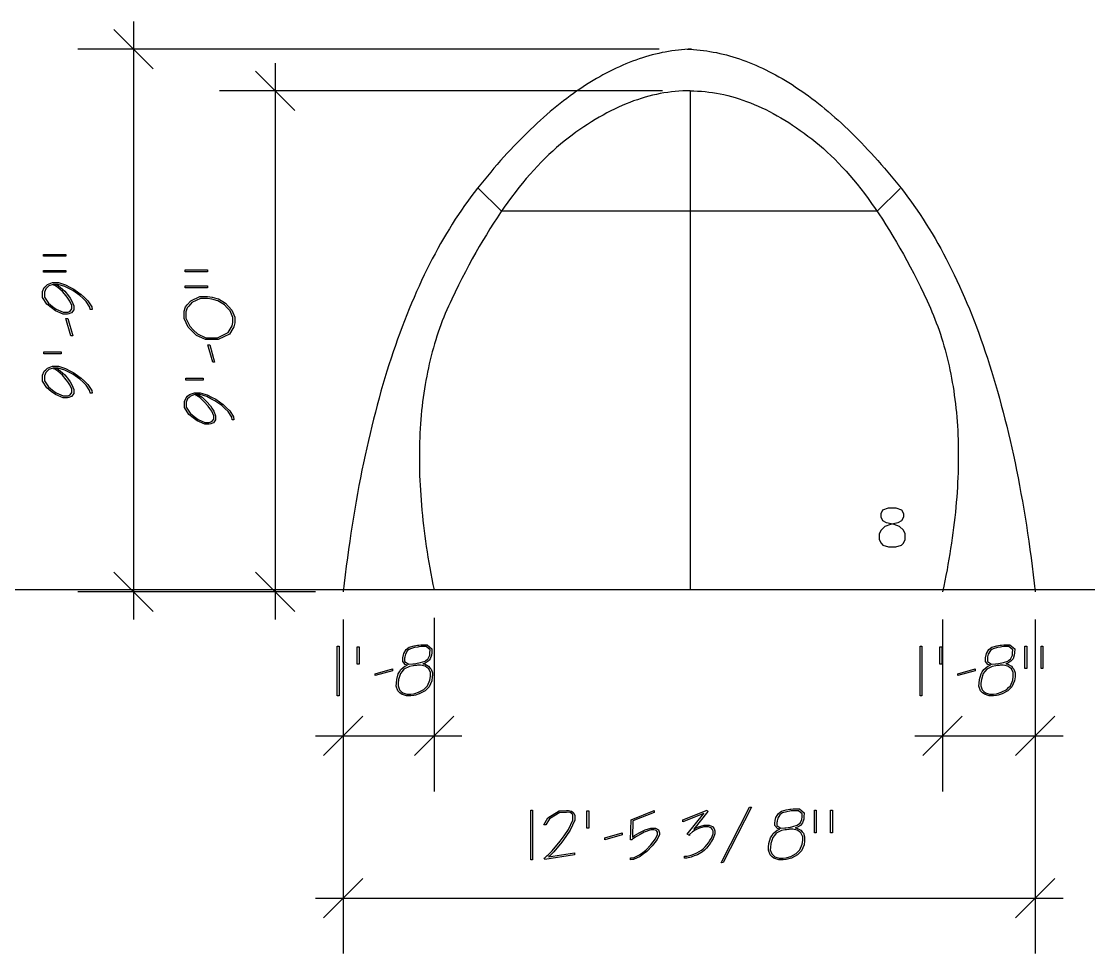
# Model space of a CAD drawing. Extents: x -97.3 to -8.2, y -85.6 to -26.1.
# Drawn here: x -76.04 to -70.1, y -40.35 to -35.16 of the extents above; entities that cross this region are included whole.
import ezdxf

# ---------------------------------------------------------------- set-up
doc = ezdxf.new("R2010")
doc.units = 0
doc.layers.add('DIMENSION', color=18, linetype='CONTINUOUS')
doc.layers.add('NONE', color=18, linetype='CONTINUOUS')

msp = doc.modelspace()

# ---------------------------------------------------------------- linework, layer by layer
at = {"layer": 'DIMENSION'}
for points in [[(-75.418, -35.163), (-75.418, -35.3178)], [(-75.3085, -35.4272), (-75.5274, -35.2084)], [(-72.492, -35.3178), (-75.7276, -35.3178)], [(-75.418, -35.3178), (-75.418, -38.339)], [(-74.6303, -35.3952), (-74.6303, -35.55)], [(-74.5209, -35.6594), (-74.7398, -35.4405)], [(-72.4748, -35.55), (-74.9399, -35.55)], [(-74.6303, -35.55), (-74.6303, -38.339)], [(-75.5274, -38.2295), (-75.3085, -38.4484)], [(-74.7398, -38.2295), (-74.5209, -38.4484)], [(-74.4062, -38.339), (-75.7276, -38.339)], [(-75.418, -38.339), (-75.418, -38.4938)], [(-74.4062, -38.339), (-74.9399, -38.339)], [(-74.6303, -38.339), (-74.6303, -38.4938)], [(-74.2514, -38.4938), (-74.2514, -40.3535)], [(-74.2514, -38.4938), (-74.2514, -39.4506)], [(-73.7458, -38.4833), (-73.7458, -39.4506)], [(-70.9149, -38.4938), (-70.9149, -39.4506)], [(-70.399, -38.4938), (-70.399, -40.3535)], [(-70.399, -38.4938), (-70.399, -39.4506)], [(-74.1419, -39.0316), (-74.3608, -39.2505)], [(-73.8553, -39.2505), (-73.6364, -39.0316)], [(-70.8055, -39.0316), (-71.0244, -39.2505)], [(-70.5084, -39.2505), (-70.2895, -39.0316)], [(-74.4062, -39.1411), (-74.2514, -39.1411)], [(-74.2514, -39.1411), (-73.7458, -39.1411)], [(-73.7458, -39.1411), (-73.591, -39.1411)], [(-71.0697, -39.1411), (-70.9149, -39.1411)], [(-70.9149, -39.1411), (-70.399, -39.1411)], [(-70.399, -39.1411), (-70.2442, -39.1411)], [(-74.1419, -39.9345), (-74.3608, -40.1534)], [(-70.5084, -40.1534), (-70.2895, -39.9345)], [(-74.4062, -40.0439), (-74.2514, -40.0439)], [(-74.2514, -40.0439), (-70.399, -40.0439)], [(-70.399, -40.0439), (-70.2442, -40.0439)]]:
    msp.add_lwpolyline(points, dxfattribs=at)
for points in [[(-75.7957, -36.4606), (-75.7957, -36.4708), (-75.9203, -36.4708), (-75.9203, -36.4606)], [(-75.9203, -36.5501), (-75.7957, -36.5501), (-75.7957, -36.5603), (-75.9203, -36.5603)], [(-75.0061, -36.5468), (-75.0061, -36.557), (-75.1308, -36.557), (-75.1308, -36.5468)], [(-75.6493, -36.768), (-75.6596, -36.768), (-75.6615, -36.7539), (-75.6818, -36.7224), (-75.7002, -36.7051), (-75.7169, -36.6894), (-75.7559, -36.6623), (-75.7783, -36.6509), (-75.8006, -36.6394), (-75.8373, -36.628), (-75.8515, -36.628), (-75.8665, -36.628), (-75.8901, -36.6361), (-75.8987, -36.6442), (-75.9067, -36.6516), (-75.9148, -36.67), (-75.9148, -36.681), (-75.9148, -36.698), (-75.8924, -36.7324), (-75.8701, -36.7498), (-75.8491, -36.7663), (-75.8109, -36.7828), (-75.7937, -36.7828), (-75.7894, -36.7828), (-75.7818, -36.7814), (-75.7785, -36.78), (-75.7703, -36.7764), (-75.762, -36.7642), (-75.762, -36.7556), (-75.762, -36.7456), (-75.7727, -36.7203), (-75.7833, -36.705), (-75.7925, -36.6921), (-75.8145, -36.6677), (-75.8274, -36.6562), (-75.8396, -36.6452), (-75.857, -36.6333), (-75.8621, -36.6325), (-75.8497, -36.6297), (-75.8439, -36.6308), (-75.8261, -36.643), (-75.8143, -36.6541), (-75.8017, -36.6658), (-75.7803, -36.691), (-75.7716, -36.7044), (-75.7614, -36.7202), (-75.7512, -36.747), (-75.7512, -36.758), (-75.7512, -36.7694), (-75.7628, -36.7852), (-75.7743, -36.7897), (-75.7779, -36.7911), (-75.7862, -36.7924), (-75.7908, -36.7924), (-75.8106, -36.7924), (-75.8533, -36.7747), (-75.8762, -36.757), (-75.9005, -36.7381), (-75.9248, -36.6996), (-75.9248, -36.6799), (-75.9248, -36.667), (-75.9158, -36.6455), (-75.9069, -36.6369), (-75.8969, -36.6273), (-75.8696, -36.6177), (-75.8522, -36.6177), (-75.8367, -36.6177), (-75.7976, -36.6299), (-75.7739, -36.6421), (-75.7503, -36.6543), (-75.7091, -36.6834), (-75.6916, -36.7002), (-75.6723, -36.7188), (-75.6512, -36.7527)], [(-75.1308, -36.6363), (-75.0061, -36.6363), (-75.0061, -36.6466), (-75.1308, -36.6466)], [(-74.9678, -36.7026), (-74.9451, -36.7085), (-74.9057, -36.7329), (-74.8891, -36.7515), (-74.872, -36.7706), (-74.855, -36.8103), (-74.855, -36.8309), (-74.855, -36.8421), (-74.8607, -36.8631), (-74.8663, -36.8729), (-74.8842, -36.9038), (-74.9472, -36.9348), (-74.9923, -36.9348), (-75.0184, -36.9348), (-75.068, -36.9114), (-75.0914, -36.888), (-75.1142, -36.8648), (-75.1371, -36.8165), (-75.1371, -36.7914), (-75.1371, -36.7771), (-75.1283, -36.7525), (-75.1196, -36.7422), (-75.1, -36.719), (-75.0492, -36.6958), (-75.0181, -36.6958), (-75.0062, -36.6958), (-74.9811, -36.6992)], [(-74.9699, -36.7131), (-74.9826, -36.7098), (-75.0066, -36.7065), (-75.0177, -36.7065), (-75.0465, -36.7065), (-75.0933, -36.7279), (-75.1113, -36.7492), (-75.1193, -36.7586), (-75.1272, -36.7806), (-75.1272, -36.7932), (-75.1272, -36.8162), (-75.1056, -36.8606), (-75.084, -36.8819), (-75.0624, -36.9032), (-75.0165, -36.9246), (-74.9923, -36.9246), (-74.9505, -36.9246), (-74.892, -36.896), (-74.8753, -36.8675), (-74.8701, -36.8587), (-74.8649, -36.8398), (-74.8649, -36.8296), (-74.8649, -36.8109), (-74.8811, -36.7748), (-74.8973, -36.7574), (-74.9128, -36.7406), (-74.9491, -36.7184)], [(-75.7842, -36.8171), (-75.7568, -36.9135), (-75.7674, -36.9135), (-75.7946, -36.8172)], [(-75.8211, -37.0033), (-75.8211, -37.0135), (-75.9168, -37.0135), (-75.9168, -37.0033)], [(-74.9946, -36.9642), (-74.9672, -37.0605), (-74.9778, -37.0606), (-75.0051, -36.9643)], [(-75.6493, -37.2339), (-75.6596, -37.2339), (-75.6615, -37.2198), (-75.6818, -37.1883), (-75.7002, -37.1709), (-75.7169, -37.1553), (-75.7559, -37.1282), (-75.7783, -37.1168), (-75.8006, -37.1053), (-75.8373, -37.0939), (-75.8515, -37.0939), (-75.8665, -37.0939), (-75.8901, -37.102), (-75.8987, -37.11), (-75.9067, -37.1174), (-75.9148, -37.1358), (-75.9148, -37.1468), (-75.9148, -37.1639), (-75.8924, -37.1983), (-75.8701, -37.2156), (-75.8491, -37.2321), (-75.8109, -37.2487), (-75.7937, -37.2487), (-75.7894, -37.2487), (-75.7818, -37.2473), (-75.7785, -37.2459), (-75.7703, -37.2423), (-75.762, -37.2301), (-75.762, -37.2215), (-75.762, -37.2115), (-75.7727, -37.1862), (-75.7833, -37.1709), (-75.7925, -37.158), (-75.8145, -37.1336), (-75.8274, -37.1221), (-75.8396, -37.1111), (-75.857, -37.0992), (-75.8621, -37.0984), (-75.8497, -37.0956), (-75.8439, -37.0966), (-75.8261, -37.1088), (-75.8143, -37.12), (-75.8017, -37.1317), (-75.7803, -37.1568), (-75.7716, -37.1703), (-75.7614, -37.1861), (-75.7512, -37.2129), (-75.7512, -37.2239), (-75.7512, -37.2353), (-75.7628, -37.2511), (-75.7743, -37.2556), (-75.7779, -37.2569), (-75.7862, -37.2583), (-75.7908, -37.2583), (-75.8106, -37.2583), (-75.8533, -37.2406), (-75.8762, -37.2229), (-75.9005, -37.204), (-75.9248, -37.1654), (-75.9248, -37.1458), (-75.9248, -37.1329), (-75.9158, -37.1114), (-75.9069, -37.1028), (-75.8969, -37.0932), (-75.8696, -37.0836), (-75.8522, -37.0836), (-75.8367, -37.0836), (-75.7976, -37.0958), (-75.7739, -37.108), (-75.7503, -37.1202), (-75.7091, -37.1493), (-75.6916, -37.1661), (-75.6723, -37.1847), (-75.6512, -37.2186)], [(-75.0316, -37.1503), (-75.0316, -37.1605), (-75.1272, -37.1605), (-75.1272, -37.1503)], [(-74.8597, -37.3809), (-74.87, -37.3809), (-74.8719, -37.3668), (-74.8922, -37.3354), (-74.9106, -37.318), (-74.9273, -37.3023), (-74.9663, -37.2752), (-74.9887, -37.2638), (-75.011, -37.2524), (-75.0477, -37.2409), (-75.0619, -37.2409), (-75.0769, -37.2409), (-75.1005, -37.249), (-75.1091, -37.2571), (-75.1172, -37.2645), (-75.1252, -37.2829), (-75.1252, -37.2939), (-75.1252, -37.3109), (-75.1029, -37.3453), (-75.0805, -37.3627), (-75.0595, -37.3792), (-75.0213, -37.3957), (-75.0041, -37.3957), (-74.9998, -37.3957), (-74.9922, -37.3943), (-74.9889, -37.3929), (-74.9807, -37.3893), (-74.9724, -37.3771), (-74.9724, -37.3685), (-74.9724, -37.3585), (-74.9831, -37.3333), (-74.9938, -37.318), (-75.0029, -37.3051), (-75.0249, -37.2806), (-75.0378, -37.2691), (-75.05, -37.2581), (-75.0674, -37.2463), (-75.0725, -37.2454), (-75.0601, -37.2426), (-75.0543, -37.2437), (-75.0366, -37.2559), (-75.0247, -37.2671), (-75.0121, -37.2788), (-74.9908, -37.3039), (-74.982, -37.3173), (-74.9718, -37.3331), (-74.9617, -37.36), (-74.9617, -37.371), (-74.9617, -37.3823), (-74.9732, -37.3981), (-74.9847, -37.4026), (-74.9883, -37.404), (-74.9966, -37.4054), (-75.0012, -37.4054), (-75.021, -37.4054), (-75.0637, -37.3876), (-75.0866, -37.3699), (-75.1109, -37.351), (-75.1352, -37.3125), (-75.1352, -37.2929), (-75.1352, -37.28), (-75.1262, -37.2585), (-75.1173, -37.2499), (-75.1073, -37.2402), (-75.08, -37.2306), (-75.0626, -37.2306), (-75.0471, -37.2306), (-75.008, -37.2428), (-74.9844, -37.255), (-74.9607, -37.2672), (-74.9195, -37.2963), (-74.902, -37.3132), (-74.8827, -37.3317), (-74.8616, -37.3656)], [(-74.2739, -38.9184), (-74.2841, -38.9184), (-74.2841, -38.6407), (-74.2739, -38.6407)], [(-74.1633, -38.7412), (-74.1736, -38.7412), (-74.1736, -38.6456), (-74.1633, -38.6456)], [(-73.7556, -38.8124), (-73.7584, -38.8341), (-73.7726, -38.8676), (-73.7842, -38.8795), (-73.795, -38.8907), (-73.8279, -38.9079), (-73.8499, -38.9139), (-73.8582, -38.9161), (-73.8745, -38.9184), (-73.8826, -38.9184), (-73.8993, -38.9184), (-73.9262, -38.9094), (-73.9363, -38.9005), (-73.9473, -38.8909), (-73.9568, -38.8645), (-73.9553, -38.8479), (-73.9535, -38.8277), (-73.9448, -38.7959), (-73.9377, -38.7842), (-73.9301, -38.7715), (-73.9076, -38.7531), (-73.8926, -38.7474), (-73.9064, -38.7437), (-73.9202, -38.7265), (-73.9202, -38.7131), (-73.9202, -38.7096), (-73.9193, -38.7024), (-73.9184, -38.6986), (-73.9147, -38.6823), (-73.9012, -38.6594), (-73.8916, -38.6529), (-73.884, -38.6477), (-73.8572, -38.6395), (-73.8379, -38.6364), (-73.8312, -38.6353), (-73.8187, -38.6343), (-73.8128, -38.6343), (-73.7842, -38.6343), (-73.7572, -38.6565), (-73.7588, -38.6787), (-73.7596, -38.6919), (-73.7667, -38.7124), (-73.7729, -38.7196), (-73.7784, -38.726), (-73.7956, -38.7361), (-73.8073, -38.7399), (-73.7953, -38.7426), (-73.7761, -38.7535), (-73.7691, -38.7615), (-73.762, -38.7696), (-73.7549, -38.7897), (-73.7549, -38.8018), (-73.7549, -38.8044), (-73.7553, -38.8097)], [(-73.769, -38.6779), (-73.768, -38.6611), (-73.7893, -38.6443), (-73.8117, -38.6443), (-73.8172, -38.6443), (-73.8296, -38.6455), (-73.8364, -38.6467), (-73.8538, -38.6496), (-73.8777, -38.6566), (-73.8843, -38.6608), (-73.8927, -38.6664), (-73.9046, -38.6864), (-73.908, -38.7006), (-73.9087, -38.7036), (-73.9094, -38.7091), (-73.9094, -38.7116), (-73.9094, -38.7266), (-73.887, -38.7409), (-73.8647, -38.7402), (-73.8598, -38.7393), (-73.8469, -38.7378), (-73.8389, -38.7371), (-73.8206, -38.7331), (-73.7958, -38.7245), (-73.7893, -38.7199), (-73.78, -38.7135), (-73.7699, -38.6926)], [(-71.0302, -38.9184), (-71.0405, -38.9184), (-71.0405, -38.6407), (-71.0302, -38.6407)], [(-70.9197, -38.7412), (-70.9299, -38.7412), (-70.9299, -38.6456), (-70.9197, -38.6456)], [(-70.512, -38.8124), (-70.5147, -38.8341), (-70.529, -38.8676), (-70.5406, -38.8795), (-70.5514, -38.8907), (-70.5843, -38.9079), (-70.6063, -38.9139), (-70.6146, -38.9161), (-70.6309, -38.9184), (-70.639, -38.9184), (-70.6557, -38.9184), (-70.6825, -38.9094), (-70.6927, -38.9005), (-70.7037, -38.8909), (-70.7132, -38.8645), (-70.7116, -38.8479), (-70.7099, -38.8277), (-70.7011, -38.7959), (-70.6941, -38.7842), (-70.6865, -38.7715), (-70.664, -38.7531), (-70.649, -38.7474), (-70.6628, -38.7437), (-70.6765, -38.7265), (-70.6765, -38.7131), (-70.6765, -38.7096), (-70.6757, -38.7024), (-70.6748, -38.6986), (-70.671, -38.6823), (-70.6576, -38.6594), (-70.648, -38.6529), (-70.6404, -38.6477), (-70.6136, -38.6395), (-70.5943, -38.6364), (-70.5876, -38.6353), (-70.575, -38.6343), (-70.5692, -38.6343), (-70.5406, -38.6343), (-70.5136, -38.6565), (-70.5152, -38.6787), (-70.516, -38.6919), (-70.5231, -38.7124), (-70.5293, -38.7196), (-70.5348, -38.726), (-70.552, -38.7361), (-70.5637, -38.7399), (-70.5516, -38.7426), (-70.5325, -38.7535), (-70.5254, -38.7615), (-70.5184, -38.7696), (-70.5113, -38.7897), (-70.5113, -38.8018), (-70.5113, -38.8044), (-70.5116, -38.8097)], [(-70.5254, -38.6779), (-70.5244, -38.6611), (-70.5457, -38.6443), (-70.568, -38.6443), (-70.5736, -38.6443), (-70.5859, -38.6455), (-70.5928, -38.6467), (-70.6102, -38.6496), (-70.6341, -38.6566), (-70.6406, -38.6608), (-70.6491, -38.6664), (-70.6609, -38.6864), (-70.6644, -38.7006), (-70.6651, -38.7036), (-70.6658, -38.7091), (-70.6658, -38.7116), (-70.6658, -38.7266), (-70.6434, -38.7409), (-70.621, -38.7402), (-70.6162, -38.7393), (-70.6033, -38.7378), (-70.5952, -38.7371), (-70.577, -38.7331), (-70.5522, -38.7245), (-70.5457, -38.7199), (-70.5364, -38.7135), (-70.5262, -38.6926)], [(-70.4464, -38.642), (-70.4464, -38.7667), (-70.4566, -38.7667), (-70.4566, -38.642)], [(-70.3568, -38.7667), (-70.3671, -38.7667), (-70.3671, -38.642), (-70.3568, -38.642)], [(-73.9772, -38.7782), (-74.0735, -38.8056), (-74.0736, -38.795), (-73.9773, -38.7677)], [(-73.7658, -38.811), (-73.7655, -38.8088), (-73.7651, -38.8043), (-73.7651, -38.8021), (-73.7651, -38.7888), (-73.7753, -38.7682), (-73.7855, -38.7608), (-73.7956, -38.7534), (-73.821, -38.7467), (-73.8361, -38.7474), (-73.8363, -38.7474), (-73.837, -38.7474), (-73.8375, -38.7474), (-73.8432, -38.7486), (-73.8558, -38.7501), (-73.8627, -38.7505), (-73.883, -38.7539), (-73.9132, -38.7698), (-73.923, -38.7821), (-73.9321, -38.7937), (-73.9431, -38.8269), (-73.945, -38.8485), (-73.9462, -38.8628), (-73.9381, -38.8852), (-73.9288, -38.8933), (-73.9202, -38.9008), (-73.8971, -38.9084), (-73.8827, -38.9084), (-73.8752, -38.9084), (-73.8603, -38.9064), (-73.8527, -38.9043), (-73.8322, -38.8986), (-73.8018, -38.8828), (-73.792, -38.8726), (-73.7815, -38.8618), (-73.7684, -38.831)], [(-70.7336, -38.7782), (-70.8299, -38.8056), (-70.83, -38.795), (-70.7337, -38.7677)], [(-70.5222, -38.811), (-70.5219, -38.8088), (-70.5215, -38.8043), (-70.5215, -38.8021), (-70.5215, -38.7888), (-70.5317, -38.7682), (-70.5418, -38.7608), (-70.552, -38.7534), (-70.5773, -38.7467), (-70.5925, -38.7474), (-70.5927, -38.7474), (-70.5934, -38.7474), (-70.5939, -38.7474), (-70.5996, -38.7486), (-70.6121, -38.7501), (-70.619, -38.7505), (-70.6394, -38.7539), (-70.6695, -38.7698), (-70.6794, -38.7821), (-70.6885, -38.7937), (-70.6995, -38.8269), (-70.7014, -38.8485), (-70.7026, -38.8628), (-70.6945, -38.8852), (-70.6852, -38.8933), (-70.6766, -38.9008), (-70.6535, -38.9084), (-70.639, -38.9084), (-70.6316, -38.9084), (-70.6166, -38.9064), (-70.609, -38.9043), (-70.5885, -38.8986), (-70.5582, -38.8828), (-70.5484, -38.8726), (-70.5379, -38.8618), (-70.5248, -38.831)], [(-73.1972, -39.8317), (-73.2074, -39.8317), (-73.2074, -39.554), (-73.1972, -39.554)], [(-72.962, -39.5915), (-72.9622, -39.6106), (-72.9875, -39.6658), (-73.0126, -39.702), (-73.0336, -39.7319), (-73.0791, -39.7861), (-73.1035, -39.8103), (-73.1044, -39.8112), (-73.107, -39.8136), (-73.1087, -39.8151), (-72.9642, -39.7922), (-72.9642, -39.8028), (-73.1286, -39.8292), (-73.1321, -39.8217), (-73.1281, -39.8186), (-73.1176, -39.8091), (-73.1111, -39.8028), (-73.0877, -39.7802), (-73.0431, -39.7274), (-73.0219, -39.6971), (-72.9976, -39.6622), (-72.9734, -39.6104), (-72.9734, -39.5935), (-72.9734, -39.5796), (-72.9906, -39.5663), (-73.0078, -39.567), (-73.0463, -39.5684), (-73.1038, -39.6029), (-73.1228, -39.636), (-73.1345, -39.636), (-73.113, -39.5976), (-73.0496, -39.558), (-73.0078, -39.5568), (-72.997, -39.5565), (-72.98, -39.5609), (-72.9739, -39.5657), (-72.9678, -39.5706), (-72.9619, -39.5835)], [(-72.8847, -39.6546), (-72.8949, -39.6546), (-72.8949, -39.559), (-72.8847, -39.559)], [(-72.4928, -39.6752), (-72.4923, -39.6764), (-72.4917, -39.6793), (-72.4917, -39.681), (-72.4917, -39.6907), (-72.5047, -39.7178), (-72.5176, -39.7354), (-72.5309, -39.7534), (-72.5616, -39.7847), (-72.579, -39.798), (-72.599, -39.8131), (-72.6352, -39.8294), (-72.6515, -39.8306), (-72.6515, -39.8203), (-72.6364, -39.8193), (-72.6026, -39.804), (-72.5838, -39.7897), (-72.5678, -39.7773), (-72.539, -39.748), (-72.5262, -39.7312), (-72.5139, -39.7148), (-72.5017, -39.6904), (-72.5017, -39.6823), (-72.5017, -39.6778), (-72.5056, -39.671), (-72.5094, -39.6686), (-72.5133, -39.6661), (-72.522, -39.6637), (-72.5268, -39.6637), (-72.5397, -39.6637), (-72.5755, -39.6765), (-72.5984, -39.6892), (-72.6182, -39.7005), (-72.6406, -39.716), (-72.6432, -39.7203), (-72.6515, -39.7203), (-72.6494, -39.6089), (-72.52, -39.5562), (-72.52, -39.5673), (-72.6394, -39.6146), (-72.6412, -39.7044), (-72.6299, -39.696), (-72.604, -39.6805), (-72.5896, -39.6735), (-72.5704, -39.6642), (-72.5389, -39.6549), (-72.5265, -39.6549), (-72.5136, -39.6549), (-72.4967, -39.665)], [(-72.1902, -39.6532), (-72.1868, -39.6577), (-72.1834, -39.6691), (-72.1834, -39.676), (-72.1834, -39.687), (-72.1921, -39.7128), (-72.2009, -39.7276), (-72.209, -39.741), (-72.2289, -39.7656), (-72.2408, -39.7768), (-72.2509, -39.7864), (-72.2796, -39.8029), (-72.2982, -39.8098), (-72.3138, -39.8157), (-72.3382, -39.8215), (-72.347, -39.8215), (-72.3482, -39.8215), (-72.3501, -39.8214), (-72.3508, -39.8212), (-72.3508, -39.8107), (-72.3499, -39.8107), (-72.3475, -39.8107), (-72.346, -39.8107), (-72.3376, -39.8107), (-72.3145, -39.8051), (-72.2999, -39.7994), (-72.2833, -39.7928), (-72.2575, -39.7777), (-72.2484, -39.7691), (-72.2371, -39.7583), (-72.218, -39.7357), (-72.2103, -39.724), (-72.2015, -39.7104), (-72.1928, -39.6872), (-72.1928, -39.6776), (-72.1928, -39.6724), (-72.1955, -39.6636), (-72.1983, -39.66), (-72.2034, -39.6533), (-72.219, -39.6466), (-72.2295, -39.6466), (-72.2432, -39.6466), (-72.2743, -39.6566), (-72.2917, -39.6666), (-72.3078, -39.6759), (-72.324, -39.6902), (-72.324, -39.6952), (-72.337, -39.6879), (-72.2443, -39.5739), (-72.3608, -39.6202), (-72.3608, -39.6091), (-72.2256, -39.5554), (-72.2215, -39.5629), (-72.3005, -39.6605), (-72.2793, -39.6491), (-72.2424, -39.6378), (-72.2266, -39.6378), (-72.2144, -39.6378), (-72.1962, -39.6455)], [(-71.9785, -39.5372), (-72.1367, -39.8469), (-72.1476, -39.847), (-71.9893, -39.5372)], [(-71.6836, -39.7258), (-71.6864, -39.7475), (-71.7007, -39.781), (-71.7122, -39.7929), (-71.723, -39.8041), (-71.7559, -39.8213), (-71.7779, -39.8273), (-71.7862, -39.8295), (-71.8026, -39.8317), (-71.8106, -39.8317), (-71.8273, -39.8317), (-71.8542, -39.8228), (-71.8643, -39.8139), (-71.8754, -39.8042), (-71.8848, -39.7779), (-71.8833, -39.7612), (-71.8815, -39.7411), (-71.8728, -39.7093), (-71.8657, -39.6976), (-71.8582, -39.6849), (-71.8356, -39.6665), (-71.8207, -39.6608), (-71.8344, -39.657), (-71.8482, -39.6398), (-71.8482, -39.6264), (-71.8482, -39.623), (-71.8473, -39.6158), (-71.8465, -39.612), (-71.8427, -39.5957), (-71.8293, -39.5728), (-71.8196, -39.5662), (-71.812, -39.5611), (-71.7852, -39.5528), (-71.7659, -39.5497), (-71.7592, -39.5487), (-71.7467, -39.5477), (-71.7408, -39.5477), (-71.7123, -39.5477), (-71.6853, -39.5699), (-71.6868, -39.592), (-71.6877, -39.6053), (-71.6947, -39.6257), (-71.7009, -39.633), (-71.7064, -39.6393), (-71.7236, -39.6495), (-71.7353, -39.6533), (-71.7233, -39.656), (-71.7041, -39.6668), (-71.6971, -39.6749), (-71.69, -39.683), (-71.6829, -39.7031), (-71.6829, -39.7152), (-71.6829, -39.7177), (-71.6833, -39.7231)], [(-71.697, -39.5913), (-71.696, -39.5745), (-71.7173, -39.5576), (-71.7397, -39.5576), (-71.7452, -39.5576), (-71.7576, -39.5588), (-71.7645, -39.56), (-71.7818, -39.563), (-71.8057, -39.57), (-71.8123, -39.5741), (-71.8207, -39.5798), (-71.8326, -39.5997), (-71.836, -39.614), (-71.8367, -39.6169), (-71.8374, -39.6224), (-71.8374, -39.625), (-71.8374, -39.64), (-71.815, -39.6542), (-71.7927, -39.6535), (-71.7879, -39.6527), (-71.775, -39.6511), (-71.7669, -39.6504), (-71.7486, -39.6465), (-71.7239, -39.6379), (-71.7173, -39.6333), (-71.708, -39.6269), (-71.6979, -39.6059)], [(-71.618, -39.5554), (-71.618, -39.68), (-71.6282, -39.68), (-71.6282, -39.5554)], [(-71.5285, -39.68), (-71.5387, -39.68), (-71.5387, -39.5554), (-71.5285, -39.5554)], [(-72.6985, -39.6915), (-72.7949, -39.719), (-72.7949, -39.7084), (-72.6986, -39.6811)], [(-71.6938, -39.7244), (-71.6935, -39.7222), (-71.6932, -39.7177), (-71.6932, -39.7155), (-71.6932, -39.7022), (-71.7033, -39.6816), (-71.7135, -39.6742), (-71.7237, -39.6668), (-71.749, -39.6601), (-71.7641, -39.6608), (-71.7643, -39.6608), (-71.765, -39.6608), (-71.7655, -39.6608), (-71.7712, -39.662), (-71.7838, -39.6635), (-71.7907, -39.6639), (-71.811, -39.6673), (-71.8412, -39.6831), (-71.851, -39.6955), (-71.8601, -39.707), (-71.8712, -39.7402), (-71.873, -39.7619), (-71.8743, -39.7762), (-71.8662, -39.7986), (-71.8569, -39.8067), (-71.8482, -39.8142), (-71.8251, -39.8218), (-71.8107, -39.8218), (-71.8033, -39.8218), (-71.7883, -39.8197), (-71.7807, -39.8177), (-71.7602, -39.812), (-71.7299, -39.7962), (-71.72, -39.786), (-71.7095, -39.7752), (-71.6964, -39.7444)]]:
    msp.add_lwpolyline(points, close=True, dxfattribs=at)
at = {"layer": 'NONE'}
for points in [[(-72.3131, -35.3178), (-72.3313, -35.3186), (-72.3495, -35.3197), (-72.3677, -35.3212), (-72.3859, -35.323), (-72.4041, -35.3252), (-72.4222, -35.3277), (-72.4405, -35.3306), (-72.4587, -35.3338), (-72.4769, -35.3374), (-72.4951, -35.3413), (-72.5133, -35.3456), (-72.5315, -35.3502), (-72.5498, -35.3551), (-72.568, -35.3604), (-72.5862, -35.3661), (-72.6045, -35.3721), (-72.6227, -35.3785), (-72.641, -35.3852), (-72.6593, -35.3922), (-72.6775, -35.3996), (-72.6958, -35.4073), (-72.7141, -35.4154), (-72.7323, -35.4239), (-72.7506, -35.4327), (-72.7689, -35.4418), (-72.7872, -35.4513), (-72.8055, -35.4611), (-72.8238, -35.4713), (-72.8421, -35.4818), (-72.8604, -35.4927), (-72.8788, -35.5039), (-72.8971, -35.5155), (-72.9154, -35.5274), (-72.9337, -35.5397), (-72.9521, -35.5523), (-72.9704, -35.5653), (-72.9888, -35.5786), (-73.0071, -35.5922), (-73.0255, -35.6062), (-73.0438, -35.6206), (-73.0622, -35.6353), (-73.0806, -35.6504), (-73.099, -35.6658), (-73.1173, -35.6815), (-73.1357, -35.6976), (-73.1541, -35.714), (-73.1725, -35.7308), (-73.1909, -35.748), (-73.2093, -35.7655), (-73.2277, -35.7833), (-73.2461, -35.8015), (-73.2646, -35.82), (-73.283, -35.8389), (-73.3014, -35.8581), (-73.3198, -35.8777), (-73.3383, -35.8976), (-73.3567, -35.9179), (-73.3752, -35.9385), (-73.3936, -35.9595), (-73.4121, -35.9808), (-73.4305, -36.0024), (-73.449, -36.0245), (-73.4675, -36.0468), (-73.486, -36.0695), (-73.5043, -36.0926), (-73.5225, -36.1161), (-73.5405, -36.1399), (-73.5583, -36.1642), (-73.5758, -36.1888), (-73.5932, -36.2139), (-73.6103, -36.2393), (-73.6273, -36.2652), (-73.644, -36.2914), (-73.6606, -36.318), (-73.6769, -36.345), (-73.6931, -36.3724), (-73.709, -36.4002), (-73.7247, -36.4284), (-73.7402, -36.457), (-73.7556, -36.4859), (-73.7707, -36.5153), (-73.7856, -36.5451), (-73.8003, -36.5752), (-73.8148, -36.6058), (-73.8291, -36.6367), (-73.8432, -36.668), (-73.8571, -36.6998), (-73.8708, -36.7319), (-73.8843, -36.7644), (-73.8976, -36.7973), (-73.9107, -36.8306), (-73.9235, -36.8643), (-73.9362, -36.8984), (-73.9487, -36.9328), (-73.9609, -36.9677), (-73.973, -37.003), (-73.9849, -37.0386), (-73.9965, -37.0747), (-74.008, -37.1111), (-74.0192, -37.148), (-74.0302, -37.1852), (-74.0411, -37.2228), (-74.0517, -37.2608), (-74.0622, -37.2992), (-74.0724, -37.338), (-74.0824, -37.3772), (-74.0922, -37.4168), (-74.1018, -37.4568), (-74.1113, -37.4972), (-74.1205, -37.5379), (-74.1295, -37.5791), (-74.1383, -37.6207), (-74.1469, -37.6626), (-74.1553, -37.7049), (-74.1635, -37.7477), (-74.1714, -37.7908), (-74.1792, -37.8343), (-74.1868, -37.8782), (-74.1942, -37.9225), (-74.2013, -37.9672), (-74.2083, -38.0123), (-74.2151, -38.0578), (-74.2216, -38.1037), (-74.228, -38.15), (-74.2341, -38.1966), (-74.2401, -38.2437), (-74.2458, -38.2911), (-74.2514, -38.339)], [(-72.3372, -35.3178), (-72.3191, -35.3186), (-72.3009, -35.3197), (-72.2827, -35.3212), (-72.2645, -35.323), (-72.2463, -35.3252), (-72.2281, -35.3277), (-72.2099, -35.3306), (-72.1917, -35.3338), (-72.1735, -35.3374), (-72.1553, -35.3413), (-72.1371, -35.3456), (-72.1188, -35.3502), (-72.1006, -35.3551), (-72.0824, -35.3604), (-72.0641, -35.3661), (-72.0459, -35.3721), (-72.0276, -35.3785), (-72.0094, -35.3852), (-71.9911, -35.3922), (-71.9729, -35.3996), (-71.9546, -35.4073), (-71.9363, -35.4154), (-71.918, -35.4239), (-71.8997, -35.4327), (-71.8815, -35.4418), (-71.8632, -35.4513), (-71.8449, -35.4611), (-71.8266, -35.4713), (-71.8082, -35.4818), (-71.7899, -35.4927), (-71.7716, -35.5039), (-71.7533, -35.5155), (-71.735, -35.5274), (-71.7166, -35.5397), (-71.6983, -35.5523), (-71.68, -35.5653), (-71.6616, -35.5786), (-71.6433, -35.5922), (-71.6249, -35.6062), (-71.6065, -35.6206), (-71.5882, -35.6353), (-71.5698, -35.6504), (-71.5514, -35.6658), (-71.533, -35.6815), (-71.5147, -35.6976), (-71.4963, -35.714), (-71.4779, -35.7308), (-71.4595, -35.748), (-71.4411, -35.7655), (-71.4227, -35.7833), (-71.4042, -35.8015), (-71.3858, -35.82), (-71.3674, -35.8389), (-71.349, -35.8581), (-71.3305, -35.8777), (-71.3121, -35.8976), (-71.2936, -35.9179), (-71.2752, -35.9385), (-71.2567, -35.9595), (-71.2383, -35.9808), (-71.2198, -36.0024), (-71.2014, -36.0245), (-71.1829, -36.0468), (-71.1644, -36.0695), (-71.146, -36.0926), (-71.1279, -36.1161), (-71.1099, -36.1399), (-71.0921, -36.1642), (-71.0746, -36.1888), (-71.0572, -36.2139), (-71.04, -36.2393), (-71.0231, -36.2652), (-71.0063, -36.2914), (-70.9898, -36.318), (-70.9735, -36.345), (-70.9573, -36.3724), (-70.9414, -36.4002), (-70.9257, -36.4284), (-70.9101, -36.457), (-70.8948, -36.4859), (-70.8797, -36.5153), (-70.8648, -36.5451), (-70.8501, -36.5752), (-70.8356, -36.6058), (-70.8213, -36.6367), (-70.8072, -36.668), (-70.7933, -36.6998), (-70.7796, -36.7319), (-70.7661, -36.7644), (-70.7528, -36.7973), (-70.7397, -36.8306), (-70.7268, -36.8643), (-70.7142, -36.8984), (-70.7017, -36.9328), (-70.6894, -36.9677), (-70.6774, -37.003), (-70.6655, -37.0386), (-70.6539, -37.0747), (-70.6424, -37.1111), (-70.6312, -37.148), (-70.6201, -37.1852), (-70.6093, -37.2228), (-70.5986, -37.2608), (-70.5882, -37.2992), (-70.578, -37.338), (-70.568, -37.3772), (-70.5581, -37.4168), (-70.5485, -37.4568), (-70.5391, -37.4972), (-70.5299, -37.5379), (-70.5209, -37.5791), (-70.5121, -37.6207), (-70.5035, -37.6626), (-70.4951, -37.7049), (-70.4869, -37.7477), (-70.4789, -37.7908), (-70.4711, -37.8343), (-70.4636, -37.8782), (-70.4562, -37.9225), (-70.449, -37.9672), (-70.4421, -38.0123), (-70.4353, -38.0578), (-70.4287, -38.1037), (-70.4224, -38.15), (-70.4162, -38.1966), (-70.4103, -38.2437), (-70.4045, -38.2911), (-70.399, -38.339)], [(-72.3201, -35.55), (-72.3408, -35.5501), (-72.3616, -35.5507), (-72.3825, -35.5519), (-72.4033, -35.5535), (-72.4242, -35.5557), (-72.4451, -35.5585), (-72.4661, -35.5617), (-72.487, -35.5655), (-72.5081, -35.5698), (-72.5291, -35.5746), (-72.5501, -35.5799), (-72.5712, -35.5858), (-72.5924, -35.5922), (-72.6135, -35.5991), (-72.6347, -35.6065), (-72.6559, -35.6145), (-72.6771, -35.6229), (-72.6984, -35.6319), (-72.7197, -35.6415), (-72.741, -35.6515), (-72.7624, -35.6621), (-72.7838, -35.6732), (-72.8052, -35.6848), (-72.8266, -35.6969), (-72.8481, -35.7096), (-72.8696, -35.7228), (-72.8911, -35.7365), (-72.9127, -35.7507), (-72.9342, -35.7655), (-72.9559, -35.7808), (-72.9775, -35.7966), (-72.9992, -35.8129), (-73.0208, -35.8298), (-73.0424, -35.8475), (-73.0638, -35.8659), (-73.0852, -35.885), (-73.1065, -35.9048), (-73.1277, -35.9253), (-73.1488, -35.9465), (-73.1698, -35.9684), (-73.1908, -35.9911), (-73.2116, -36.0145), (-73.2324, -36.0386), (-73.253, -36.0634), (-73.2736, -36.0889), (-73.2941, -36.1151), (-73.3145, -36.1421), (-73.3348, -36.1697), (-73.355, -36.1981), (-73.3751, -36.2272), (-73.3952, -36.257), (-73.4151, -36.2875), (-73.435, -36.3188), (-73.4547, -36.3507), (-73.4744, -36.3834), (-73.494, -36.4167), (-73.5135, -36.4508), (-73.533, -36.4856), (-73.5523, -36.5212), (-73.5715, -36.5574), (-73.5907, -36.5943), (-73.6097, -36.632), (-73.6287, -36.6704), (-73.6476, -36.7095), (-73.6569, -36.7293), (-73.6659, -36.7493), (-73.6747, -36.7694), (-73.6833, -36.7898), (-73.6916, -36.8103), (-73.6997, -36.831), (-73.7075, -36.8518), (-73.715, -36.8729), (-73.7224, -36.8941), (-73.7294, -36.9154), (-73.7363, -36.937), (-73.7429, -36.9587), (-73.7492, -36.9806), (-73.7553, -37.0027), (-73.7611, -37.0249), (-73.7667, -37.0474), (-73.7721, -37.07), (-73.7772, -37.0927), (-73.7821, -37.1157), (-73.7867, -37.1388), (-73.7911, -37.1621), (-73.7952, -37.1856), (-73.799, -37.2092), (-73.8027, -37.233), (-73.8061, -37.257), (-73.8092, -37.2812), (-73.8121, -37.3055), (-73.8147, -37.33), (-73.8171, -37.3547), (-73.8193, -37.3796), (-73.8212, -37.4046), (-73.8228, -37.4298), (-73.8243, -37.4552), (-73.8254, -37.4808), (-73.8263, -37.5065), (-73.827, -37.5324), (-73.8274, -37.5585), (-73.8276, -37.5848), (-73.8275, -37.6112), (-73.8272, -37.6378), (-73.8267, -37.6646), (-73.8259, -37.6915), (-73.8248, -37.7186), (-73.8235, -37.7459), (-73.822, -37.7734), (-73.8202, -37.8011), (-73.8181, -37.8289), (-73.8159, -37.8569), (-73.8133, -37.885), (-73.8106, -37.9134), (-73.8075, -37.9419), (-73.8043, -37.9706), (-73.8008, -37.9995), (-73.797, -38.0285), (-73.793, -38.0577), (-73.7887, -38.0871), (-73.7842, -38.1167), (-73.7795, -38.1464), (-73.7745, -38.1763), (-73.7692, -38.2064), (-73.7638, -38.2367), (-73.758, -38.2671), (-73.752, -38.2977), (-73.7458, -38.3285)], [(-72.3201, -35.55), (-72.2993, -35.5502), (-72.2785, -35.551), (-72.2577, -35.5523), (-72.2368, -35.5542), (-72.216, -35.5565), (-72.1951, -35.5594), (-72.1741, -35.5628), (-72.1532, -35.5667), (-72.1322, -35.5712), (-72.1112, -35.5761), (-72.0902, -35.5816), (-72.0691, -35.5876), (-72.0481, -35.5942), (-72.027, -35.6013), (-72.0059, -35.6088), (-71.9847, -35.617), (-71.9635, -35.6256), (-71.9423, -35.6347), (-71.9211, -35.6444), (-71.8999, -35.6546), (-71.8786, -35.6654), (-71.8573, -35.6766), (-71.836, -35.6884), (-71.8146, -35.7007), (-71.7932, -35.7135), (-71.7718, -35.7269), (-71.7504, -35.7407), (-71.729, -35.7551), (-71.7075, -35.77), (-71.686, -35.7855), (-71.6645, -35.8014), (-71.6429, -35.8179), (-71.6214, -35.835), (-71.6, -35.8528), (-71.5786, -35.8714), (-71.5574, -35.8906), (-71.5363, -35.9106), (-71.5152, -35.9312), (-71.4943, -35.9526), (-71.4734, -35.9747), (-71.4526, -35.9975), (-71.432, -36.0211), (-71.4114, -36.0453), (-71.3909, -36.0703), (-71.3705, -36.0959), (-71.3503, -36.1223), (-71.3301, -36.1494), (-71.31, -36.1772), (-71.2899, -36.2058), (-71.27, -36.235), (-71.2502, -36.2649), (-71.2305, -36.2956), (-71.2109, -36.327), (-71.1913, -36.3591), (-71.1719, -36.3919), (-71.1525, -36.4254), (-71.1333, -36.4597), (-71.1141, -36.4946), (-71.0951, -36.5303), (-71.0761, -36.5666), (-71.0572, -36.6037), (-71.0384, -36.6415), (-71.0197, -36.6801), (-71.0012, -36.7193), (-70.992, -36.7392), (-70.9831, -36.7592), (-70.9745, -36.7794), (-70.966, -36.7998), (-70.9579, -36.8204), (-70.95, -36.8412), (-70.9423, -36.8621), (-70.9349, -36.8832), (-70.9277, -36.9044), (-70.9208, -36.9258), (-70.9141, -36.9474), (-70.9077, -36.9692), (-70.9015, -36.9912), (-70.8956, -37.0133), (-70.8899, -37.0356), (-70.8845, -37.058), (-70.8793, -37.0807), (-70.8744, -37.1035), (-70.8697, -37.1265), (-70.8652, -37.1496), (-70.861, -37.173), (-70.8571, -37.1965), (-70.8534, -37.2201), (-70.8499, -37.244), (-70.8467, -37.268), (-70.8438, -37.2922), (-70.8411, -37.3165), (-70.8386, -37.3411), (-70.8364, -37.3658), (-70.8344, -37.3906), (-70.8327, -37.4157), (-70.8312, -37.4409), (-70.83, -37.4663), (-70.829, -37.4919), (-70.8283, -37.5176), (-70.8278, -37.5435), (-70.8276, -37.5696), (-70.8276, -37.5959), (-70.8279, -37.6223), (-70.8284, -37.6489), (-70.8291, -37.6757), (-70.8301, -37.7026), (-70.8314, -37.7297), (-70.8329, -37.757), (-70.8346, -37.7845), (-70.8366, -37.8121), (-70.8389, -37.8399), (-70.8414, -37.8679), (-70.8441, -37.896), (-70.8471, -37.9244), (-70.8503, -37.9529), (-70.8538, -37.9815), (-70.8575, -38.0104), (-70.8615, -38.0394), (-70.8657, -38.0686), (-70.8702, -38.0979), (-70.8749, -38.1274), (-70.8799, -38.1572), (-70.8851, -38.187), (-70.8906, -38.2171), (-70.8963, -38.2473), (-70.9023, -38.2777), (-70.9085, -38.3082), (-70.9149, -38.339)], [(-72.3201, -35.55), (-72.3201, -38.3285)], [(-71.2799, -36.2204), (-73.3704, -36.2204), (-73.5016, -36.0892)], [(-71.2799, -36.2204), (-71.1514, -36.0936)], [(-18.7555, -38.3285), (-92.7394, -38.3285)]]:
    msp.add_lwpolyline(points, dxfattribs=at)
msp.add_lwpolyline([(-71.2164, -38.0894), (-71.1749, -38.0894), (-71.1439, -38.0791), (-71.1335, -38.0687), (-71.1231, -38.048), (-71.1231, -38.0169), (-71.1335, -37.9962), (-71.1542, -37.9754), (-71.1853, -37.9651), (-71.2268, -37.9547), (-71.2475, -37.9443), (-71.2579, -37.9236), (-71.2579, -37.9029), (-71.2475, -37.8822), (-71.2164, -37.8718), (-71.1749, -37.8718), (-71.1439, -37.8822), (-71.1335, -37.9029), (-71.1335, -37.9236), (-71.1439, -37.9443), (-71.1646, -37.9547), (-71.206, -37.9651), (-71.2371, -37.9754), (-71.2579, -37.9962), (-71.2682, -38.0169), (-71.2682, -38.048), (-71.2579, -38.0687), (-71.2475, -38.0791)], close=True, dxfattribs=at)

doc.saveas('drawing.dxf')
